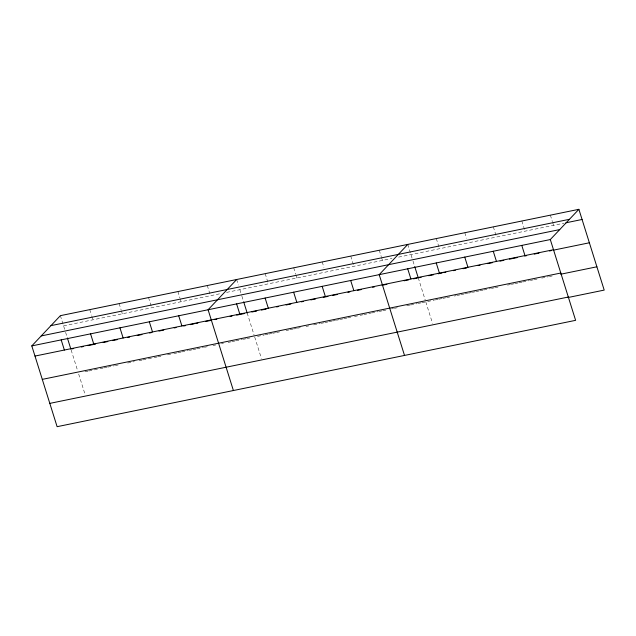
<?xml version="1.0" encoding="UTF-8"?>
<svg xmlns="http://www.w3.org/2000/svg" width="636" height="636" viewBox="0 0 636 636"><rect width="100%" height="100%" fill="white"/><g stroke="black" fill="none" stroke-linecap="round" stroke-linejoin="round"><path stroke-width="0.48" stroke-dasharray="3.18 2.39" d="M63.568 325.831L220.899 293.562M226.591 292.393L391.951 258.478M398.605 257.111L564.013 223.188M85.025 371.782L87.871 371.193M88.817 371.003L99.248 368.864M100.194 368.665L103.04 368.085M103.986 367.886L106.824 367.306M107.778 367.115L114.408 365.748M115.355 365.557L118.201 364.977M127.677 363.029L134.315 361.669M139.053 360.699L141.9 360.111M142.846 359.92L153.268 357.782M154.214 357.591L157.06 357.003M158.006 356.812L160.852 356.224M167.491 354.864L173.175 353.695M174.121 353.505L176.967 352.924M177.913 352.726L180.759 352.145M181.705 351.947L188.336 350.587M189.29 350.396L192.128 349.808M193.082 349.617L195.92 349.037M196.866 348.838L203.504 347.479M204.45 347.288L207.296 346.7M212.981 345.531L215.827 344.95M221.511 343.782L223.411 343.4M228.149 342.422L230.987 341.842M231.941 341.643L234.779 341.063M235.725 340.872L242.364 339.505M243.31 339.314L246.156 338.734M247.102 338.535L249.948 337.955M257.54 336.396L264.194 335.029M265.14 334.838L267.995 334.25M268.941 334.059L271.795 333.471M272.749 333.28L275.595 332.692M276.549 332.501L281.303 331.523M286.057 330.545L288.903 329.965M289.857 329.766L292.711 329.186M293.657 328.987L296.511 328.407M297.465 328.208L300.311 327.62M306.019 326.451L308.865 325.87M313.62 324.893L320.274 323.525M321.228 323.334L324.082 322.746M325.028 322.555L327.882 321.967M328.828 321.776L331.682 321.188M332.636 320.997L335.482 320.409M336.436 320.218L339.29 319.63M340.236 319.431L343.09 318.851M344.044 318.652L346.89 318.072M347.844 317.873L350.698 317.292M354.498 316.513L359.253 315.536M360.199 315.337L363.053 314.756M364.007 314.558L366.853 313.977M368.753 313.588L370.661 313.198M371.607 312.999L378.261 311.64M379.215 311.441L382.061 310.853M383.015 310.662L385.869 310.074M391.569 308.905L393.469 308.516M394.423 308.325L397.277 307.737M406.778 305.789L409.632 305.2M410.578 305.01L417.232 303.642M418.186 303.452L421.04 302.863M421.986 302.664L424.84 302.084M427.694 301.496L434.348 300.136M435.294 299.938L438.148 299.357M439.102 299.159L441.948 298.57M442.902 298.379L445.757 297.791M446.703 297.6L451.457 296.622M454.311 296.042L456.211 295.653M457.157 295.454L460.011 294.865M460.965 294.675L463.811 294.086M464.765 293.896L467.619 293.307M468.565 293.117L471.419 292.528M472.373 292.337L475.219 291.749M476.173 291.558L479.027 290.97M479.973 290.771L482.827 290.191M483.773 289.992L490.428 288.633M491.382 288.434L494.236 287.854M495.182 287.655L498.036 287.075M507.544 285.119L510.39 284.538M511.344 284.34L514.198 283.759M515.144 283.561L517.998 282.98M518.952 282.781L521.798 282.193M522.752 282.002L529.406 280.635M530.352 280.444L533.207 279.856M534.16 279.665L537.007 279.077M541.761 278.099L548.415 276.74M549.369 276.541L552.223 275.96M550.371 215.167L552.398 221.638M552.684 222.56L553.551 225.335M521.854 221.018L525.034 231.178M493.329 226.861L496.517 237.029M464.813 232.712L466.554 238.262M436.296 238.564L439.484 248.724M407.779 244.415L412.716 260.172M413.01 261.102L414.759 266.691M418.265 277.876L425.214 300.041M425.794 301.885L432.512 323.327M379.263 250.258L381.29 256.729M381.576 257.652L382.451 260.426M350.746 256.109L353.926 266.277M322.229 261.96L323.963 267.502M293.705 267.804L295.732 274.275M296.026 275.197L296.893 277.972M265.188 273.655L268.376 283.823M236.672 279.506L238.413 285.047M239.859 289.666L241.608 295.263M241.903 296.193L243.365 300.852M247.158 312.976L254.106 335.132M254.686 336.985L261.404 358.418M207.288 285.532L210.476 295.7M177.913 291.558L179.94 298.03M180.226 298.952L181.093 301.726M148.53 297.584L151.71 307.752M119.147 303.611L121.174 310.082M121.46 311.004L122.335 313.779M89.763 309.637L91.504 315.178M91.791 316.108L92.951 319.805M60.38 315.663L65.317 331.42M65.611 332.35L67.074 337.016M71.16 350.054L77.815 371.289M78.689 374.071L85.113 394.574"/><path stroke-width="0.95" d="M578.887 209.316L550.307 239.557L575.62 320.337L57.113 426.684L31.8 345.905L60.38 315.663L578.887 209.316L604.2 290.096L568.075 297.505M236.672 279.506L208.091 309.748L233.404 390.528M407.779 244.415L379.199 274.649L404.512 355.429M50.952 325.64L569.451 219.301M565.913 222.799L582.067 219.484M41.229 335.927L559.736 229.58M31.8 345.905L550.307 239.557M34.988 356.065L553.487 249.725M71.82 348.933L73.712 348.544M81.297 346.994L83.189 346.604M87.927 345.634L95.511 344.076M103.096 342.518L107.834 341.548M112.572 340.578L117.31 339.608M127.741 337.47L129.633 337.08M137.217 335.522L141.955 334.552M149.54 332.994L151.432 332.604M159.016 331.054L163.754 330.076M174.177 327.938L176.077 327.556M183.661 325.998L185.553 325.608M190.291 324.638L194.083 323.859M195.983 323.47L197.876 323.08M205.46 321.53L210.198 320.552M214.936 319.582L216.828 319.192M230.097 316.474L231.997 316.084M236.735 315.114L244.319 313.556M251.912 311.998L256.666 311.02M261.42 310.05L266.174 309.072M276.628 306.926L278.528 306.536M286.136 304.978L290.89 304.008M301.345 301.861L303.245 301.472M310.853 299.914L315.607 298.936M323.207 297.378L327.961 296.4M332.715 295.422L337.47 294.452M347.924 292.306L349.824 291.916M357.432 290.358L361.232 289.579M372.64 287.234L374.54 286.844M382.149 285.286L386.895 284.316M404.011 280.802L408.765 279.832M413.511 278.854L417.319 278.075M419.219 277.686L421.119 277.296M428.728 275.738L433.474 274.76M438.228 273.782L442.036 273.003M443.936 272.613L445.836 272.224M453.436 270.666L455.344 270.276M462.944 268.718L466.745 267.939M478.153 265.594L480.053 265.204M487.661 263.646L492.415 262.668M500.015 261.11L503.823 260.331M509.523 259.162L517.132 257.604M524.732 256.046L526.632 255.656M534.24 254.09L538.994 253.12M549.448 250.974L551.348 250.584M553.248 250.194L589.373 242.785M42.286 379.374L560.793 273.027M560.777 274.203L596.894 266.794M49.815 403.383L568.314 297.036M521.782 245.409L524.97 255.569M493.266 251.26L496.454 261.42M464.749 257.103L467.937 267.271M436.232 262.954L439.42 273.122M414.759 266.691L418.265 277.876M407.716 268.805L410.904 278.966M350.682 280.5L353.862 290.668M322.166 286.351L325.346 296.511M293.641 292.202L296.829 302.362M265.125 298.046L268.312 308.214M243.66 301.79L247.158 312.976M236.608 303.897L239.796 314.065M178.708 315.774L181.896 325.934M149.325 321.8L152.513 331.96M119.95 327.826L123.13 337.986M90.566 333.852L93.746 344.012M67.368 337.947L70.866 349.132M61.183 339.878L64.371 350.038"/></g></svg>
